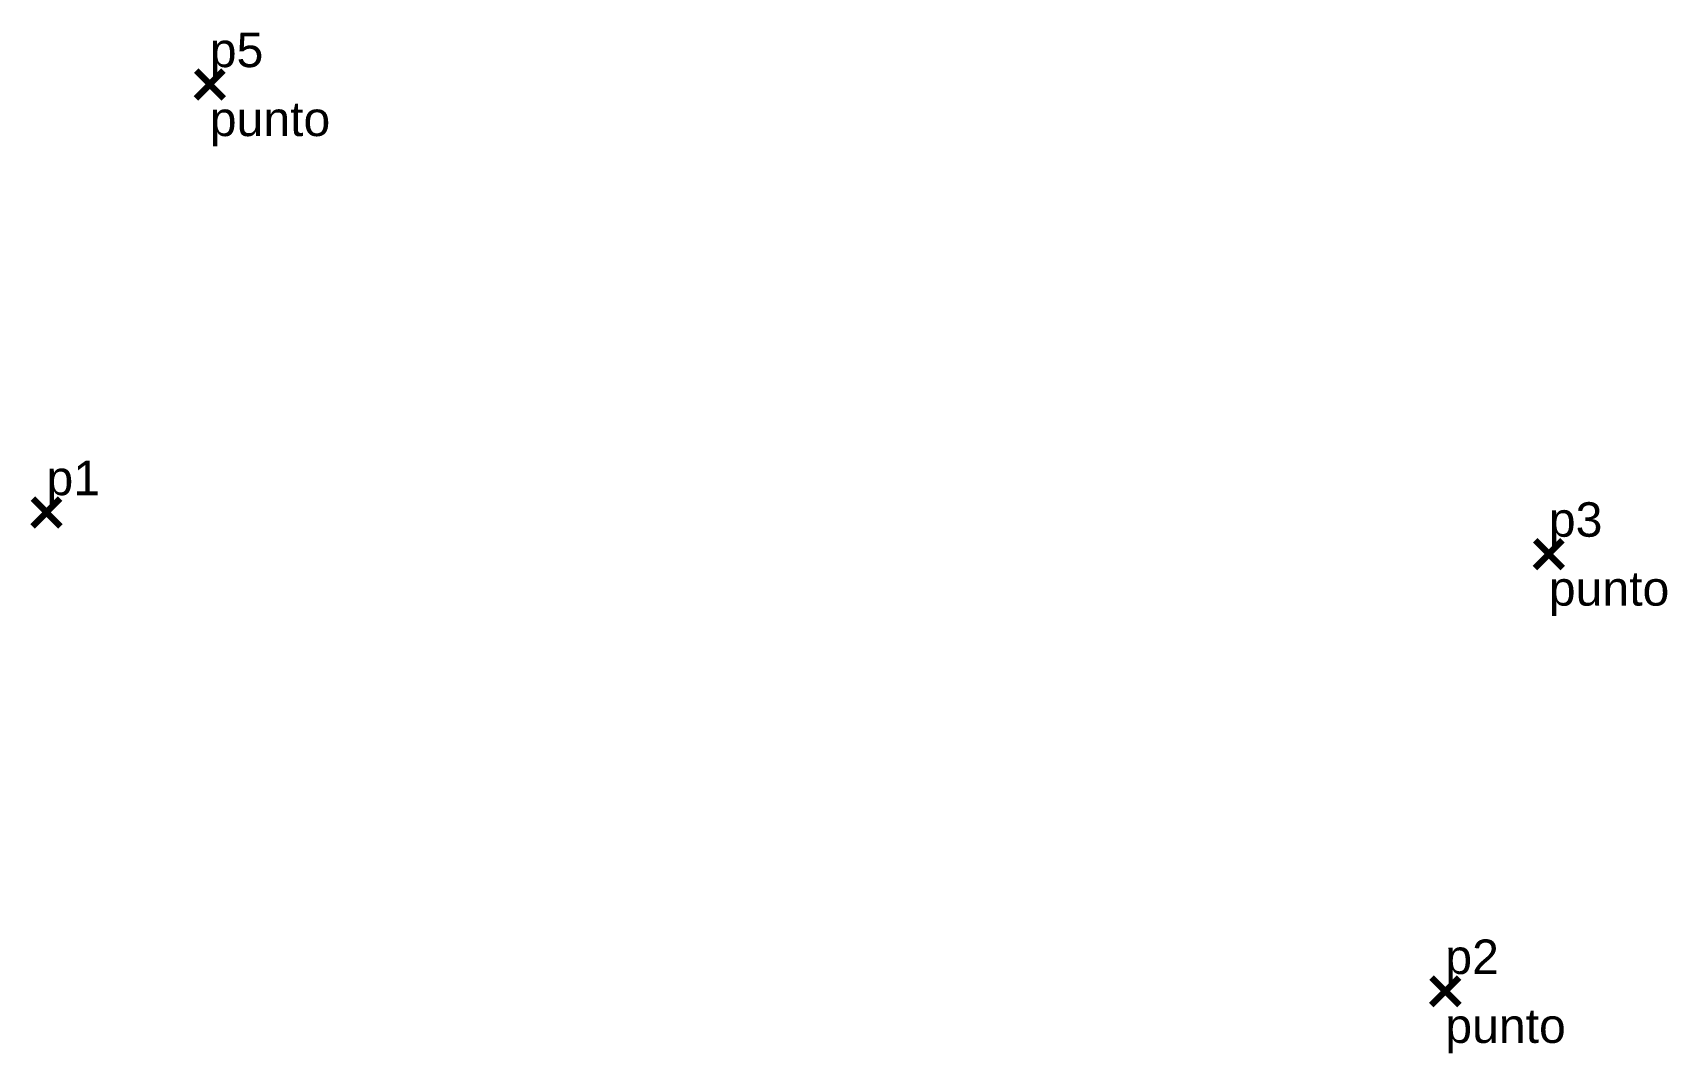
# Model space of a CAD drawing. Header units: millimetres. Extents: x 613166.7 to 613190.4, y 1317678.1 to 1317692.9.
import ezdxf

# ---------------------------------------------------------------- set-up
doc = ezdxf.new("R2010")
doc.units = ezdxf.units.MM
doc.header["$PDMODE"] = 3
doc.header["$PDSIZE"] = 0.2
for name, color, linetype, lineweight in [('Point', 5, 'CONTINUOUS', 100), ('Point_Name', 1, 'CONTINUOUS', 100), ('punto', 174, 'CONTINUOUS', 100)]:
    doc.layers.add(name, color=color, linetype=linetype, lineweight=lineweight)
doc.styles.get("Standard").update_dxf_attribs({"font": 'arial.ttf', "width": 0.65})

msp = doc.modelspace()

# ---------------------------------------------------------------- linework, layer by layer
at = {"layer": 'Point'}
msp.add_point((613166.929, 1317685.921, 74.573), dxfattribs=at)
at = {"layer": 'punto'}
for p in [(613169.298, 1317692.132, 75.583), (613188.723, 1317685.318, 74.949), (613187.221, 1317678.973, 74.734)]:
    msp.add_point(p, dxfattribs=at)

# ---------------------------------------------------------------- texts
at = {"layer": 'Point_Name'}
msp.add_text('p1', height=0.5, dxfattribs=at).set_placement((613166.929, 1317686.171))
at = {"layer": 'punto'}
for s, p in [('p5', (613169.298, 1317692.382)), ('punto', (613169.298, 1317691.382)), ('p3', (613188.723, 1317685.568)), ('punto', (613188.723, 1317684.568)), ('p2', (613187.221, 1317679.223)), ('punto', (613187.221, 1317678.223))]:
    msp.add_text(s, height=0.5, dxfattribs=at).set_placement(p)

doc.saveas('drawing.dxf')
